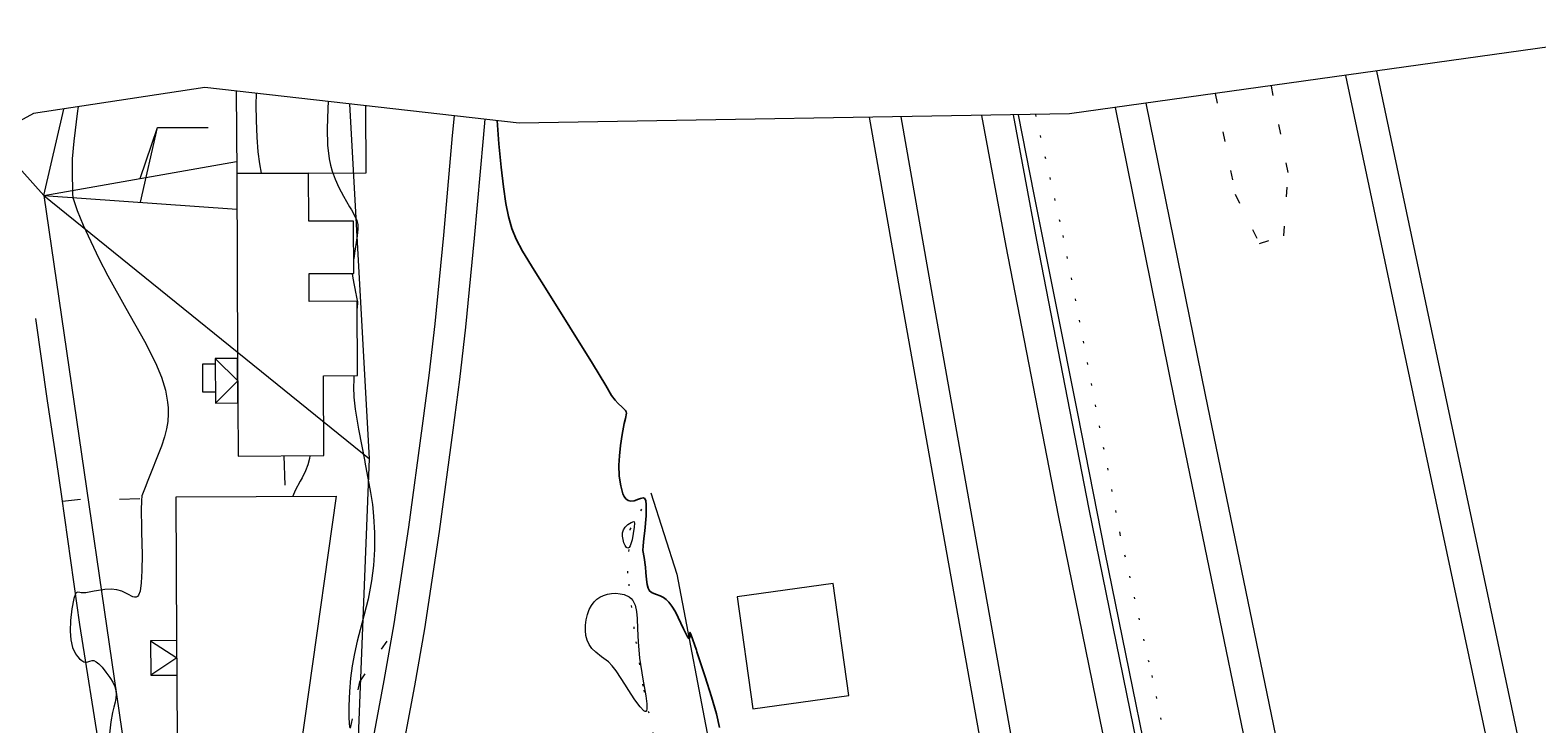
# Model space of a CAD drawing. Header units: metres. Extents: x 1233805 to 1234355, y 654698 to 655114.
# Drawn here: x 1234034.5 to 1234111.5, y 655059.2 to 655094.6 of the extents above; entities that cross this region are included whole.
import ezdxf

# ---------------------------------------------------------------- set-up
doc = ezdxf.new("R2010")
doc.units = ezdxf.units.M
for name, pattern in [('ИИDash_05_15', [2, 0.5, -1.5]), ('ИИDash_15_15', [3, 1.5, -1.5]), ('ИИDash_20_10', [3, 2, -1]), ('ИИDot', [1, 0, -1])]:
    doc.linetypes.add(name, pattern=pattern)
for name, color, linetype, lineweight in [('ИИ_ГОРИЗОНТАЛИ_ОСН', 32, 'Continuous', 25), ('ИИ_ГОРИЗОНТАЛИ_УТОЛЩ', 32, 'Continuous', 30), ('ИИ_ДОРОГИ_АД', 7, 'Continuous', 25), ('ИИ_ДОРОГИ_ЖД', 7, 'Continuous', 25), ('ИИ_ЛЭП_НН', 250, 'Continuous', 25), ('ИИ_ОТКОС', 7, 'Continuous', 25), ('ИИ_СТРОЕНИЕ', 7, 'Continuous', 25), ('ИИ_УГОДЬЯ', 7, 'Continuous', 25)]:
    doc.layers.add(name, color=color, linetype=linetype, lineweight=lineweight)
doc.layers.add('Оформление точек', color=7, linetype='Continuous')

msp = doc.modelspace()

# ---------------------------------------------------------------- linework, layer by layer
at = {"layer": 'ИИ_ГОРИЗОНТАЛИ_ОСН'}
for points, elevation in [([(1234046.044, 655091.418), (1234046.024, 655090.829), (1234046.037, 655090.03), (1234046.077, 655089.184), (1234046.135, 655088.433), (1234046.209, 655087.821), (1234046.306, 655087.339)], 5), ([(1234036.953, 655090.733), (1234036.92, 655090.522), (1234036.722, 655088.974), (1234036.647, 655088.076), (1234036.641, 655087.343), (1234036.642, 655087.324), (1234036.656, 655086.459), (1234036.656, 655086.445), (1234036.664, 655086.242), (1234036.7, 655086.046), (1234036.905, 655085.432), (1234037.212, 655084.685), (1234037.589, 655083.85), (1234038.01, 655082.987), (1234038.466, 655082.112), (1234039.389, 655080.459), (1234040.336, 655078.761), (1234040.896, 655077.654), (1234041.199, 655076.925), (1234041.405, 655076.264), (1234041.52, 655075.66), (1234041.545, 655075.367), (1234041.551, 655075.066), (1234041.528, 655074.664), (1234041.469, 655074.286), (1234041.366, 655073.887), (1234041.203, 655073.399), (1234040.481, 655071.573), (1234040.403, 655071.382), (1234040.207, 655070.869), (1234040.207, 655070.868), (1234040.206, 655070.863), (1234040.184, 655070.634), (1234040.174, 655070.138), (1234040.187, 655069.256), (1234040.193, 655069.016), (1234040.214, 655067.869), (1234040.209, 655067.047), (1234040.176, 655066.425), (1234040.115, 655066.011), (1234040.03, 655065.792), (1234039.974, 655065.73), (1234039.908, 655065.697), (1234039.834, 655065.692), (1234039.745, 655065.713), (1234039.485, 655065.846), (1234039.188, 655066), (1234038.93, 655066.074), (1234038.636, 655066.102), (1234038.306, 655066.084), (1234037.891, 655066.018), (1234037.773, 655065.995), (1234037.34, 655065.922), (1234037.104, 655065.924), (1234037.028, 655065.943), (1234036.922, 655065.96), (1234036.852, 655065.924), (1234036.789, 655065.818), (1234036.728, 655065.63), (1234036.625, 655065.102), (1234036.557, 655064.499), (1234036.541, 655063.96), (1234036.575, 655063.512), (1234036.666, 655063.134), (1234036.815, 655062.81), (1234036.911, 655062.671), (1234037.018, 655062.553), (1234037.132, 655062.461), (1234037.246, 655062.402), (1234037.39, 655062.379), (1234037.552, 655062.422), (1234037.666, 655062.458), (1234037.755, 655062.455), (1234037.871, 655062.402), (1234038.009, 655062.289), (1234038.171, 655062.116), (1234038.367, 655061.87), (1234038.57, 655061.589), (1234038.715, 655061.348), (1234038.817, 655061.127), (1234038.874, 655060.921), (1234038.892, 655060.737), (1234038.881, 655060.539), (1234038.842, 655060.328), (1234038.77, 655060.084), (1234038.767, 655060.073), (1234038.695, 655059.808), (1234038.626, 655059.334), (1234038.483, 655058.089)], 4.5), ([(1234049.727, 655091.003), (1234049.702, 655090.656), (1234049.666, 655089.613), (1234049.69, 655088.781), (1234049.774, 655088.081), (1234049.841, 655087.762), (1234049.927, 655087.454), (1234050.073, 655087.046), (1234050.264, 655086.618), (1234050.498, 655086.172), (1234050.812, 655085.633), (1234050.909, 655085.471), (1234051.086, 655085.154), (1234051.183, 655084.928), (1234051.232, 655084.722), (1234051.241, 655084.493), (1234051.207, 655084.139), (1234051.118, 655083.589), (1234051.064, 655083.266), (1234051.028, 655082.969)], 5.5), ([(1234050.954, 655082.231), (1234050.953, 655082.198), (1234050.987, 655081.979), (1234051.134, 655081.192), (1234051.147, 655081.123), (1234051.151, 655081.102), (1234051.204, 655080.842), (1234051.22, 655080.809), (1234051.225, 655080.8), (1234051.225, 655080.768), (1234051.225, 655080.768), (1234051.2, 655080.452)], 5.5), ([(1234051.034, 655077.013), (1234051.027, 655076.706), (1234051.024, 655076.503), (1234051.022, 655076.444), (1234051.028, 655075.909), (1234051.093, 655075.29), (1234051.266, 655074.27), (1234051.593, 655072.622), (1234051.599, 655072.59), (1234051.892, 655071.042), (1234051.979, 655070.429), (1234052.04, 655069.834), (1234052.087, 655068.979), (1234052.086, 655068.129), (1234052.038, 655067.309), (1234051.944, 655066.535), (1234051.758, 655065.592), (1234051.44, 655064.357), (1234051.202, 655063.452), (1234051.064, 655062.823), (1234050.954, 655062.198), (1234050.87, 655061.56), (1234050.809, 655060.876), (1234050.77, 655060.146), (1234050.77, 655059.537), (1234050.807, 655059.048)], 5.5), ([(1234048.784, 655072.919), (1234048.766, 655072.776), (1234048.687, 655072.457), (1234048.568, 655072.146), (1234048.391, 655071.796), (1234048.295, 655071.622), (1234048.043, 655071.145), (1234047.925, 655070.848)], 5)]:
    msp.add_lwpolyline(points, dxfattribs=dict(at, elevation=elevation))
at = {"layer": 'ИИ_ГОРИЗОНТАЛИ_ОСН', "elevation": 5.5}
for points in [[(1234064.765, 655068.973), (1234064.81, 655069.133), (1234064.898, 655069.277), (1234065.029, 655069.403), (1234065.203, 655069.512), (1234065.332, 655069.557), (1234065.356, 655069.537), (1234065.366, 655069.483), (1234065.357, 655069.27), (1234065.31, 655068.944), (1234065.245, 655068.617), (1234065.153, 655068.326), (1234065.094, 655068.233), (1234065.033, 655068.203), (1234064.965, 655068.239), (1234064.895, 655068.337), (1234064.833, 655068.476), (1234064.787, 655068.638), (1234064.761, 655068.816), (1234064.765, 655068.973)], [(1234063.307, 655065.46), (1234063.445, 655065.593), (1234063.606, 655065.704), (1234063.787, 655065.79), (1234063.986, 655065.852), (1234064.202, 655065.888), (1234064.426, 655065.896), (1234064.648, 655065.874), (1234064.853, 655065.825), (1234065.1, 655065.707), (1234065.197, 655065.628), (1234065.279, 655065.533), (1234065.399, 655065.293), (1234065.472, 655064.965), (1234065.505, 655064.614), (1234065.525, 655064.081), (1234065.552, 655063.41), (1234065.636, 655062.575), (1234065.805, 655061.505), (1234065.839, 655061.317), (1234065.95, 655060.66), (1234066.001, 655060.251), (1234066.005, 655059.986), (1234065.988, 655059.909), (1234065.959, 655059.867), (1234065.91, 655059.86), (1234065.844, 655059.895), (1234065.654, 655060.09), (1234065.392, 655060.45), (1234065.048, 655060.986), (1234064.916, 655061.202), (1234064.435, 655061.943), (1234064.236, 655062.188), (1234064.037, 655062.388), (1234063.692, 655062.656), (1234063.394, 655062.883), (1234063.198, 655063.073), (1234063.05, 655063.277), (1234062.948, 655063.502), (1234062.892, 655063.731), (1234062.865, 655063.99), (1234062.87, 655064.267), (1234062.906, 655064.547), (1234062.97, 655064.816), (1234063.06, 655065.063), (1234063.174, 655065.279), (1234063.307, 655065.46)]]:
    msp.add_lwpolyline(points, close=True, dxfattribs=at)
at = {"layer": 'ИИ_ГОРИЗОНТАЛИ_УТОЛЩ', "elevation": 6}
msp.add_lwpolyline([(1234058.349, 655090.031), (1234058.439, 655088.849), (1234058.554, 655087.658), (1234058.674, 655086.647), (1234058.8, 655085.803), (1234058.931, 655085.127), (1234059.1, 655084.517), (1234059.324, 655083.972), (1234059.65, 655083.37), (1234060.247, 655082.399), (1234060.916, 655081.332), (1234063.224, 655077.632), (1234063.901, 655076.507), (1234064.206, 655076.002), (1234064.382, 655075.752), (1234064.534, 655075.583), (1234064.739, 655075.396), (1234064.91, 655075.232), (1234064.947, 655075.167), (1234064.957, 655075.096), (1234064.905, 655074.813), (1234064.847, 655074.563), (1234064.738, 655073.999), (1234064.653, 655073.436), (1234064.6, 655072.915), (1234064.577, 655072.443), (1234064.596, 655071.878), (1234064.666, 655071.375), (1234064.78, 655070.979), (1234064.851, 655070.832), (1234064.93, 655070.724), (1234065.048, 655070.636), (1234065.19, 655070.603), (1234065.356, 655070.623), (1234065.575, 655070.701), (1234065.679, 655070.741), (1234065.811, 655070.766), (1234065.894, 655070.729), (1234065.945, 655070.622), (1234065.97, 655070.428), (1234065.964, 655069.842), (1234065.903, 655069.076), (1234065.855, 655068.692), (1234065.81, 655068.313), (1234065.804, 655068.073), (1234065.859, 655067.72), (1234065.938, 655067.231), (1234065.956, 655066.956), (1234065.982, 655066.592), (1234066.017, 655066.343), (1234066.072, 655066.152), (1234066.147, 655066.018), (1234066.272, 655065.916), (1234066.489, 655065.832), (1234066.692, 655065.759), (1234066.849, 655065.68), (1234066.993, 655065.576), (1234067.124, 655065.447), (1234067.286, 655065.233), (1234067.461, 655064.943), (1234067.879, 655064.086), (1234068.061, 655063.701), (1234068.129, 655063.595), (1234068.174, 655063.575), (1234068.195, 655063.639), (1234068.196, 655063.795), (1234068.195, 655063.857), (1234068.206, 655063.893), (1234068.248, 655063.805), (1234068.533, 655062.983), (1234068.555, 655062.917), (1234068.561, 655062.899), (1234068.987, 655061.626), (1234069.308, 655060.604), (1234069.554, 655059.737), (1234069.722, 655059.035)], dxfattribs=at)
at = {"layer": 'ИИ_ДОРОГИ_АД'}
for points in [[(1234034.77, 655079.923), (1234035.365, 655075.728), (1234035.82, 655072.702), (1234036.105, 655070.84), (1234037.015, 655064.297), (1234038.056, 655057.773), (1234039.325, 655049.267), (1234040.529, 655041.426), (1234041.034, 655037.892), (1234041.984, 655031.606), (1234042.147, 655030.168)], [(1234037.063, 655070.687), (1234036.141, 655070.585)], [(1234039.058, 655070.701), (1234040.096, 655070.738)]]:
    msp.add_lwpolyline(points, dxfattribs=at)
at = {"layer": 'ИИ_ДОРОГИ_АД', "linetype": 'ИИDash_15_15'}
msp.add_lwpolyline([(1234047.462, 655072.912), (1234047.523, 655070.846)], dxfattribs=at)
at = {"layer": 'ИИ_ДОРОГИ_ЖД'}
for points in [[(1234101.695, 655092.341), (1234104.412, 655079.533), (1234109.685, 655054.758), (1234112.693, 655040.461), (1234119.077, 655010.321), (1234127.242, 654971.15), (1234127.929, 654967.619)], [(1234103.274, 655092.561), (1234105.967, 655079.863), (1234111.241, 655055.087), (1234114.249, 655040.79), (1234120.633, 655010.648), (1234128.801, 654971.464), (1234129.49, 654967.922)], [(1234089.923, 655090.698), (1234092.962, 655075.716), (1234104.169, 655021.454), (1234108.349, 655001.523), (1234113.329, 654978.025), (1234118.838, 654952.19), (1234121.851, 654938.176), (1234125.471, 654921.436), (1234130.173, 654899.773), (1234133.97, 654882.279), (1234136.006, 654873.053), (1234138.723, 654860.605), (1234141.092, 654849.852), (1234142.897, 654841.711), (1234146.507, 654824.539), (1234147.514, 654819.331), (1234148.75, 654812.755), (1234149.915, 654806.102), (1234151.462, 654797.135), (1234152.708, 654789.316), (1234153.481, 654784.246), (1234154.037, 654780.73), (1234154.77, 654775.879), (1234156.141, 654767.076)], [(1234091.501, 655090.918), (1234094.52, 655076.035), (1234105.726, 655021.778), (1234109.905, 655001.851), (1234114.884, 654978.356), (1234120.393, 654952.523), (1234127.025, 654921.772), (1234131.726, 654900.11), (1234135.523, 654882.619), (1234137.559, 654873.394), (1234140.276, 654860.946), (1234142.645, 654850.195), (1234144.452, 654842.046), (1234148.065, 654824.854), (1234149.076, 654819.629), (1234150.314, 654813.039), (1234151.481, 654806.375), (1234153.031, 654797.396), (1234154.279, 654789.561), (1234155.052, 654784.49), (1234155.608, 654780.973), (1234156.342, 654776.12), (1234157.71, 654767.332)], [(1234056.152, 655090.279), (1234056.062, 655089.275), (1234055.615, 655084.179), (1234055.165, 655079.657), (1234054.857, 655077.009), (1234054.516, 655074.437), (1234053.832, 655069.277), (1234053.079, 655064.329), (1234052.571, 655061.448), (1234051.749, 655057.051), (1234050.602, 655051.543), (1234049.552, 655047.065), (1234048.652, 655043.505), (1234047.689, 655039.912), (1234046.819, 655036.964), (1234045.284, 655032.11), (1234044.047, 655028.5), (1234042.878, 655025.33), (1234041.443, 655021.619), (1234038.471, 655014.674), (1234036.868, 655011.194), (1234035.143, 655007.649), (1234031.874, 655001.443)], [(1234057.722, 655090.102), (1234057.636, 655089.135), (1234057.188, 655084.032), (1234056.736, 655079.488), (1234056.425, 655076.814), (1234056.083, 655074.229), (1234055.396, 655069.054), (1234054.638, 655064.073), (1234054.125, 655061.166), (1234053.299, 655056.745), (1234052.145, 655051.201), (1234051.087, 655046.691), (1234050.181, 655043.107), (1234049.21, 655039.484), (1234048.33, 655036.502), (1234046.785, 655031.616), (1234045.536, 655027.97), (1234044.356, 655024.771), (1234042.907, 655021.023), (1234039.915, 655014.032), (1234038.296, 655010.518), (1234036.553, 655006.935), (1234033.26, 655000.684)], [(1234077.367, 655090.202), (1234079.02, 655080.832), (1234081.132, 655069.009), (1234087.403, 655033.927), (1234090.444, 655017.578), (1234091.224, 655013.432), (1234093.249, 655002.303)], [(1234078.977, 655090.229), (1234080.586, 655081.11), (1234082.697, 655069.289), (1234088.968, 655034.212), (1234092.006, 655017.87), (1234092.788, 655013.722), (1234094.814, 655002.588)], [(1234083.099, 655090.298), (1234084.351, 655083.626), (1234087.02, 655069.872), (1234089.815, 655056.185), (1234095.338, 655028.869), (1234100.84, 655001.504), (1234106.355, 654974.061), (1234111.794, 654946.855)], [(1234084.712, 655090.325), (1234085.913, 655083.924), (1234088.579, 655070.183), (1234091.373, 655056.502), (1234096.896, 655029.184), (1234102.399, 655001.817), (1234107.914, 654974.373), (1234113.353, 654947.169)]]:
    msp.add_lwpolyline(points, dxfattribs=at)
at = {"layer": 'ИИ_ЛЭП_НН', "elevation": -11.67}
for points in [[(1234035.202, 655086.213), (1234036.218, 655090.621)], [(1234051.827, 655072.756), (1234050.826, 655090.879)], [(1234040.124, 655087.081), (1234041.003, 655089.683)], [(1234040.13, 655085.861), (1234041.003, 655089.683), (1234043.595, 655089.683)], [(1234032.5, 655089.206), (1234035.202, 655086.213), (1234051.827, 655072.756)], [(1234035.202, 655086.213), (1234045.046, 655087.95)], [(1234035.202, 655086.213), (1234040.454, 655050.088)], [(1234035.202, 655086.213), (1234045.058, 655085.508)], [(1234049.488, 655013.35), (1234051.827, 655072.756)]]:
    msp.add_lwpolyline(points, dxfattribs=at)
at = {"layer": 'ИИ_ОТКОС'}
for points, elevation in [([(1234113.36, 654952.271), (1234110.283, 654965.061), (1234108.042, 654977.311), (1234106.283, 654985.682), (1234103.284, 655000.028), (1234100.691, 655012.218), (1234099.03, 655021.61), (1234096.236, 655033.995), (1234093.843, 655046.134), (1234092.779, 655051.542), (1234089.418, 655067.972), (1234088.027, 655075.074), (1234085.79, 655086.251), (1234084.994, 655090.329)], 5.826), ([(1234066.215, 655071.026), (1234067.533, 655066.865), (1234069.295, 655057.68), (1234070.327, 655051.717), (1234070.318, 655049.959), (1234069.83, 655048.619)], 6.143)]:
    msp.add_lwpolyline(points, dxfattribs=dict(at, elevation=elevation))
at = {"layer": 'ИИ_ОТКОС', "color": 33, "linetype": 'ИИDot'}
for points, elevation in [([(1234085.854, 655090.344), (1234087.261, 655084.164), (1234090.171, 655068.923), (1234091.797, 655061.697), (1234093.561, 655053.173), (1234095.079, 655046.263), (1234095.768, 655041.258), (1234097.782, 655031.127), (1234099.764, 655021.152), (1234103.227, 655007.38), (1234105.867, 654993.82), (1234108.338, 654980.161), (1234110.858, 654968.436), (1234112.368, 654963.144)], 6.426), ([(1234069.83, 655048.619), (1234068.731, 655052.136), (1234067.45, 655054.171), (1234066.577, 655057.615), (1234065.821, 655061.152), (1234065.359, 655064.082), (1234065.029, 655066.927), (1234065.149, 655069.145), (1234066.215, 655071.026)], 5.661)]:
    msp.add_lwpolyline(points, dxfattribs=dict(at, elevation=elevation))
at = {"layer": 'ИИ_СТРОЕНИЕ'}
for points in [[(1234045.028, 655091.533), (1234045.049, 655087.333), (1234048.724, 655087.352), (1234051.666, 655087.367), (1234051.649, 655090.786)], [(1234043.95, 655077.591), (1234043.302, 655077.587), (1234043.309, 655076.177), (1234043.957, 655076.181)]]:
    msp.add_lwpolyline(points, dxfattribs=at)
for points in [[(1234045.049, 655087.333), (1234045.097, 655077.891), (1234045.108, 655075.611), (1234045.122, 655072.9), (1234049.507, 655072.922), (1234049.486, 655077.005), (1234051.217, 655077.014), (1234051.198, 655080.808), (1234048.757, 655080.795), (1234048.749, 655082.22), (1234051.032, 655082.231), (1234051.019, 655084.899), (1234048.736, 655084.888), (1234048.724, 655087.352), (1234045.049, 655087.333)], [(1234043.949, 655077.886), (1234043.96, 655075.606), (1234045.108, 655075.611), (1234045.097, 655077.891), (1234043.949, 655077.886)], [(1234042.054, 655050.804), (1234041.999, 655061.721), (1234041.99, 655063.479), (1234041.953, 655070.817), (1234050.128, 655070.859), (1234047.306, 655050.83), (1234045.034, 655050.819), (1234043.588, 655050.811), (1234042.054, 655050.804)], [(1234070.623, 655065.711), (1234071.422, 655059.995), (1234076.33, 655060.681), (1234075.53, 655066.398), (1234070.623, 655065.711)], [(1234040.645, 655063.472), (1234040.654, 655061.714), (1234041.999, 655061.721), (1234041.99, 655063.479), (1234040.645, 655063.472)]]:
    msp.add_lwpolyline(points, close=True, dxfattribs=at)
at = {"layer": 'ИИ_СТРОЕНИЕ', "linetype": 'ИИDash_20_10'}
for points in [[(1234043.949, 655077.886), (1234045.103, 655076.751), (1234043.96, 655075.606)], [(1234040.645, 655063.472), (1234041.994, 655062.6), (1234040.654, 655061.714)]]:
    msp.add_lwpolyline(points, dxfattribs=at)
at = {"layer": 'ИИ_УГОДЬЯ', "linetype": 'ИИDash_05_15'}
for points in [[(1234095.043, 655091.412), (1234096.069, 655086.269), (1234097.298, 655083.762), (1234098.549, 655084.139), (1234098.768, 655087.377), (1234097.912, 655091.813)], [(1234042.147, 655030.168), (1234045.946, 655039.34), (1234050.079, 655055.077), (1234051.334, 655061.375)]]:
    msp.add_lwpolyline(points, dxfattribs=at)
at = {"layer": 'ИИ_УГОДЬЯ', "linetype": 'ИИDash_05_15', "elevation": 5.546}
msp.add_lwpolyline([(1234051.334, 655061.375), (1234052.993, 655063.844)], dxfattribs=at)
at = {"layer": 'Оформление точек', "color": 41}
msp.add_lwpolyline([(1234118.221, 655094.648), (1234087.598, 655090.373), (1234059.482, 655089.903), (1234043.421, 655091.714), (1234034.666, 655090.386), (1234028.236, 655086.883), (1234010.907, 655086.521), (1233982.671, 655082.292), (1233956.24, 655083.199), (1233946.655, 655081.453), (1233930.199, 655076.458), (1233877.216, 655076.528), (1233835.712, 655079.571), (1233829.431, 655025.749), (1233818.221, 654852.927), (1233807.506, 654725.363), (1233805.351, 654698.229), (1234024.617, 654701.92), (1234177.241, 654711.682)], dxfattribs=at)

doc.saveas('drawing.dxf')
